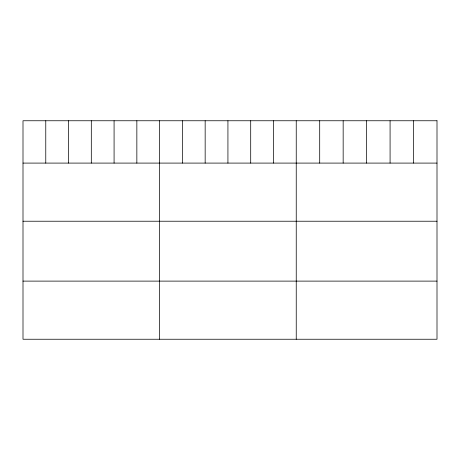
<?xml version="1.0" encoding="UTF-8"?>
<svg xmlns="http://www.w3.org/2000/svg" width="460" height="460" viewBox="0 0 460 460"><rect width="100%" height="100%" fill="white"/><g stroke="black" fill="none" stroke-linecap="round" stroke-linejoin="round"><path stroke-width="0.69" d="M23 163.093L437 163.093M23 221.225L437 221.225M23 281.112L437 281.112M413.54 120.756L413.54 163.093M390.08 120.756L390.08 163.093M366.62 120.756L366.62 163.093M343.16 120.756L343.16 163.093M319.7 120.756L319.7 163.093M296.24 120.756L296.24 339.244M273.47 120.756L273.47 163.093M250.7 120.756L250.7 163.093M227.93 120.756L227.93 163.093M205.16 120.756L205.16 163.093M182.39 120.756L182.39 163.093M159.62 120.756L159.62 339.244M136.85 120.756L136.85 163.093M114.08 120.756L114.08 163.093M91.31 120.756L91.31 163.093M68.54 120.756L68.54 163.093M45.77 120.756L45.77 163.093M437 120.756L23 120.756L23 339.244L437 339.244L437 120.756"/></g></svg>
